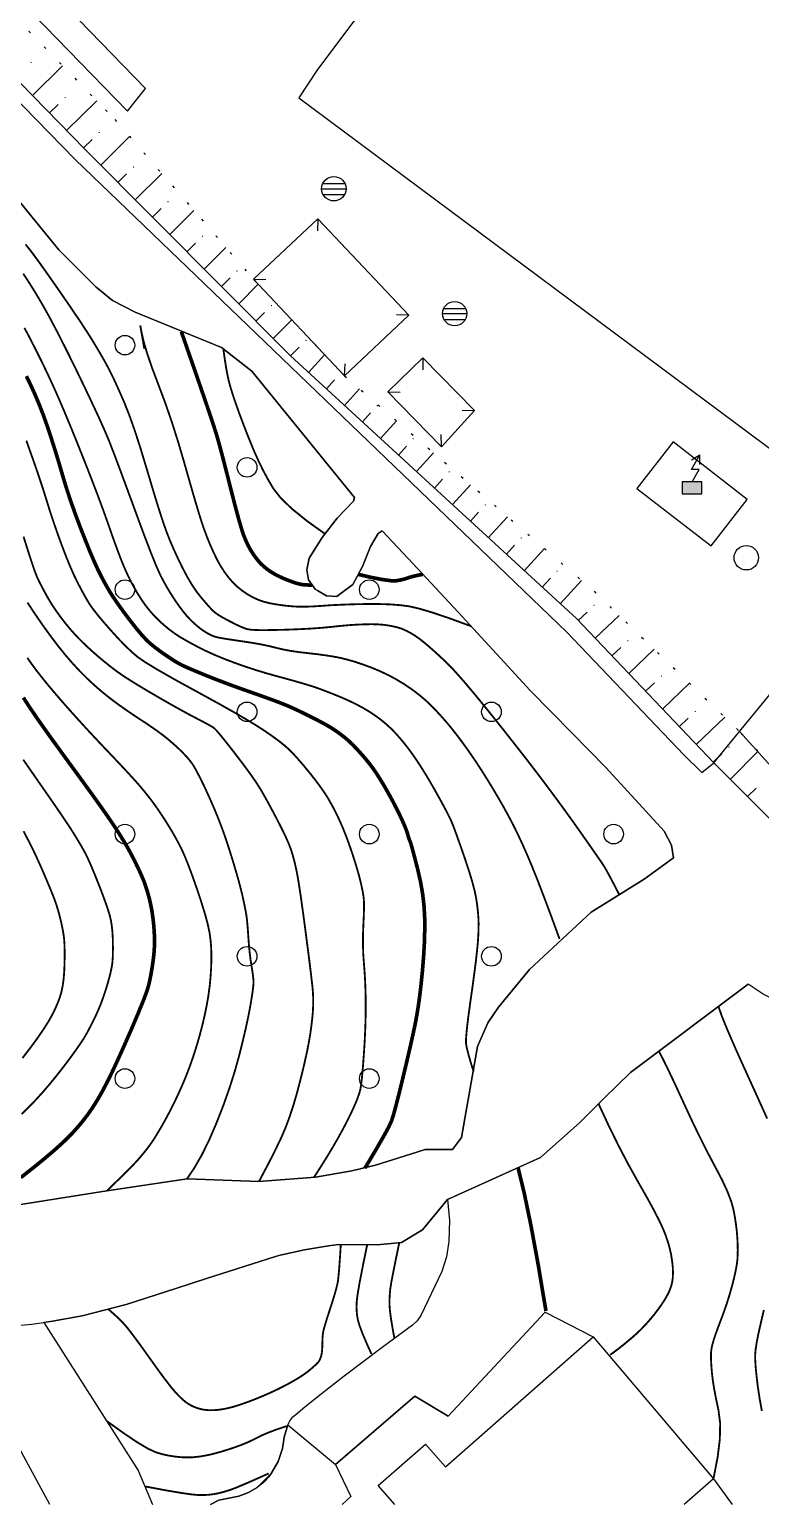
# Model space of a CAD drawing. Extents: x 396500 to 398250, y 1005980 to 1008200.
# Drawn here: x 396556.8 to 396586.7, y 1006600 to 1006660.3 of the extents above; entities that cross this region are included whole.
import ezdxf

# ---------------------------------------------------------------- set-up
doc = ezdxf.new("R2010")
doc.units = 0
doc.header["$LTSCALE"] = 0.5
doc.linetypes.add('X4', pattern=[1.6, 0, -1.6])
doc.layers.get('0').update_dxf_attribs({"linetype": 'CONTINUOUS'})
doc.layers.add('ASSIST', color=7, linetype='CONTINUOUS', plot=False)
for name, color, linetype in [('DGX', 2, 'CONTINUOUS'), ('DMTZ', 3, 'CONTINUOUS'), ('GXYZ', 2, 'CONTINUOUS'), ('JMD', 6, 'CONTINUOUS'), ('ZBTZ', 3, 'CONTINUOUS')]:
    doc.layers.add(name, color=color, linetype=linetype)
doc.linetypes.add('10412', pattern='A,2,[158,AAA.SHX,S=1,R=0,X=0,Y=0],2,[151,AAA.SHX,S=1,R=0,X=0,Y=3],1e-12', length=4)
doc.linetypes.add('10421', pattern='A,2,[150,AAA.SHX,S=1,R=0,X=0,Y=1],1e-11', length=2)
doc.linetypes.add('10422', pattern='A,2,[150,AAA.SHX,S=1,R=0,X=0,Y=1],2,[177,AAA.SHX,S=1,R=0,X=0,Y=0.8],1e-09', length=4)
doc.linetypes.add('1161', pattern='A,0,[149,AAA.SHX,S=0.15,R=0,X=0,Y=0],-1.6', length=1.6)
doc.linetypes.add('444', pattern='A,4.5,[145,AAA.SHX,S=1,R=0,X=0,Y=1],4.5,-0.5,[146,AAA.SHX,S=1,R=0,X=0,Y=0],-0.5', length=10)

# ---------------------------------------------------------------- blocks, each defined once
blk = doc.blocks.new('*U88')
at = {"linetype": 'Continuous'}
for points in [[(0.8, 1), (-0.8, 1), (0.8, 0)], [(-0.8, 0), (0.8, 0), (-0.8, 1)], [(0.8, 0), (-0.8, 0), (0, 0)]]:
    blk.add_solid(points, dxfattribs=at)
blk = doc.blocks.new('gc129')
at = {"linetype": 'Continuous', "flags": 128}
for points in [[(-0.05, 2), (0.64, 3.2)], [(-0.05, 2.8), (0.64, 3.2)], [(0.64, 2.4), (0.64, 3.2)], [(0.58, 2), (-0.05, 2)], [(0, 1), (0.58, 2)], [(-0.8, 0), (0, 0), (0.8, 0), (0.8, 1), (-0.8, 1), (-0.8, 0)]]:
    blk.add_lwpolyline(points, dxfattribs=at)
at = {"linetype": 'Continuous'}
blk.add_blockref('*U88', (0, 0), dxfattribs=at)
blk = doc.blocks.new('gc188')
blk.add_circle((0, 0), 1)
blk = doc.blocks.new('gc053')
for p, q in [((-1, 0), (1, 0)), ((-0.9, 0.43), (0.9, 0.43)), ((-0.88, -0.47), (0.88, -0.47))]:
    blk.add_line(p, q)
blk.add_circle((0, 0), 1)
blk = doc.blocks.new('gc326')
blk.add_circle((0, 0), 0.8)
blk = doc.blocks.new('GC200')
at = {"linetype": 'Continuous', "const_width": 0.2, "flags": 128}
blk.add_lwpolyline([(-0.1, 0, 1), (0.1, 0, 1)], format="xyb", close=True, dxfattribs=at)

msp = doc.modelspace()

# ---------------------------------------------------------------- linework, layer by layer
at = {"layer": 'ASSIST', "linetype": 'X4'}
msp.add_lwpolyline([(396500, 1006699.34), (396501.896, 1006698.033), (396508.976, 1006693.783), (396525.671, 1006684.12), (396538.75, 1006676.549), (396547.996, 1006669.293), (396560.321, 1006656.653), (396566.026, 1006650.083), (396569.724, 1006646.164), (396579.931, 1006637.354), (396585.956, 1006631.554), (396588.942, 1006628.367), (396590.271, 1006626.548), (396612.892, 1006611.339), (396616.805, 1006608.503)], dxfattribs=at)
at = {"layer": 'ASSIST', "linetype": '1161'}
msp.add_lwpolyline([(396556.036, 1006612.198), (396559.991, 1006612.833), (396563.275, 1006613.327), (396566.215, 1006613.211), (396568.536, 1006613.395), (396570.014, 1006613.645), (396570.986, 1006613.88), (396572.415, 1006614.336), (396573.018, 1006614.528), (396574.134, 1006614.528), (396574.504, 1006615.016), (396575.164, 1006618.735), (396575.581, 1006619.699), (396576.018, 1006620.35), (396577.295, 1006621.888), (396579.814, 1006624.236), (396581.985, 1006625.575), (396583.177, 1006626.451), (396583.106, 1006626.975), (396582.796, 1006627.547), (396580.411, 1006630.142), (396579.021, 1006631.563), (396577.323, 1006633.298), (396576.257, 1006634.454), (396574.365, 1006636.507), (396572.317, 1006638.698), (396571.264, 1006639.824), (396571.101, 1006639.716), (396570.786, 1006639.191), (396570.45, 1006638.37), (396570.063, 1006637.634), (396569.524, 1006637.239), (396569.398, 1006637.147), (396568.98, 1006637.172), (396568.61, 1006637.382), (396568.51, 1006637.438), (396568.238, 1006637.824), (396568.173, 1006638.232), (396568.274, 1006638.716), (396568.801, 1006639.557), (396569.411, 1006640.347), (396570.088, 1006641.041), (396570.121, 1006641.19), (396565.924, 1006646.364), (396564.689, 1006647.326), (396561.149, 1006648.772), (396560.225, 1006649.25), (396559.534, 1006649.815), (396558.027, 1006651.328), (396555.846, 1006653.997)], dxfattribs=at)
at = {"layer": 'ASSIST', "linetype": '1161', "flags": 128}
for points in [[(396591.992, 1006600), (396592.885, 1006600.627), (396595.912, 1006604.544), (396595.413, 1006604.843), (396595.808, 1006605.731), (396597.037, 1006608.63), (396602.503, 1006606.172), (396602.843, 1006607.174), (396614.996, 1006604.078), (396611.089, 1006606.567), (396597.886, 1006614.313), (396590.379, 1006619.082), (396589.862, 1006619.35), (396589.009, 1006619.723), (396588.299, 1006620.154), (396587.446, 1006620.584), (396586.848, 1006620.871), (396586.243, 1006621.279), (396581.428, 1006617.677), (396580.351, 1006616.627), (396579.346, 1006615.623), (396577.737, 1006614.19), (396573.931, 1006612.48), (396572.904, 1006611.232), (396572.052, 1006610.721), (396571.057, 1006610.625), (396569.474, 1006610.64), (396569.063, 1006610.579), (396568.077, 1006610.416), (396567.084, 1006610.203), (396566.887, 1006610.141), (396564.074, 1006609.251), (396562.812, 1006608.841), (396560.785, 1006608.179), (396558.976, 1006607.718), (396557.763, 1006607.5), (396557.418, 1006607.448), (396561.278, 1006601.387), (396561.855, 1006600.005), (396561.858, 1006600)], [(396564.233, 1006600), (396564.237, 1006600.005), (396564.577, 1006600.179), (396565.389, 1006600.338), (396565.788, 1006600.485), (396566.149, 1006600.697), (396566.718, 1006601.268), (396566.998, 1006601.759), (396567.18, 1006602.295), (396567.252, 1006602.752), (396567.398, 1006603.26), (396569.349, 1006601.639), (396572.601, 1006604.425), (396573.967, 1006603.609), (396577.936, 1006607.872), (396579.892, 1006606.863), (396584.816, 1006601.052), (396585.588, 1006600)]]:
    msp.add_lwpolyline(points, dxfattribs=at)
at = {"layer": 'DGX', "linetype": 'Continuous', "const_width": 0.075}
for points, elevation in [([(396556.663, 1006651.547), (396556.868, 1006651.289), (396557.064, 1006651.029), (396557.334, 1006650.655), (396557.677, 1006650.17), (396558.095, 1006649.571), (396558.518, 1006648.957), (396558.879, 1006648.422), (396559.178, 1006647.968), (396559.414, 1006647.595), (396559.608, 1006647.272), (396559.783, 1006646.973), (396559.939, 1006646.698), (396560.074, 1006646.446), (396560.208, 1006646.178), (396560.359, 1006645.858), (396560.527, 1006645.485), (396560.712, 1006645.059), (396560.915, 1006644.546), (396561.138, 1006643.916), (396561.38, 1006643.166), (396561.642, 1006642.298), (396561.896, 1006641.445), (396562.112, 1006640.743), (396562.291, 1006640.191), (396562.432, 1006639.79), (396562.564, 1006639.455), (396562.715, 1006639.102), (396562.884, 1006638.732), (396563.072, 1006638.344), (396563.269, 1006637.969), (396563.465, 1006637.636), (396563.659, 1006637.346), (396563.852, 1006637.098), (396564.027, 1006636.894), (396564.168, 1006636.734), (396564.274, 1006636.618), (396564.346, 1006636.547), (396564.405, 1006636.497), (396564.472, 1006636.446), (396564.548, 1006636.394), (396564.632, 1006636.341), (396564.732, 1006636.283), (396564.855, 1006636.215), (396565.003, 1006636.137), (396565.175, 1006636.049), (396565.348, 1006635.963), (396565.502, 1006635.894), (396565.636, 1006635.84), (396565.751, 1006635.802), (396565.921, 1006635.779), (396566.223, 1006635.767), (396566.657, 1006635.768), (396567.222, 1006635.78), (396567.82, 1006635.802), (396568.348, 1006635.829), (396568.807, 1006635.862), (396569.196, 1006635.9), (396569.546, 1006635.938), (396569.885, 1006635.968), (396570.214, 1006635.99), (396570.532, 1006636.003), (396570.829, 1006636.008), (396571.096, 1006636.001), (396571.332, 1006635.983), (396571.537, 1006635.953), (396571.715, 1006635.918), (396571.867, 1006635.882), (396571.994, 1006635.846), (396572.095, 1006635.809), (396572.187, 1006635.769), (396572.284, 1006635.722), (396572.385, 1006635.669), (396572.492, 1006635.608), (396572.606, 1006635.537), (396572.732, 1006635.449), (396572.869, 1006635.346), (396573.018, 1006635.226), (396573.186, 1006635.084), (396573.382, 1006634.911), (396573.605, 1006634.708), (396573.855, 1006634.475), (396574.165, 1006634.16), (396574.566, 1006633.711), (396575.058, 1006633.129), (396575.642, 1006632.414), (396576.247, 1006631.656), (396576.804, 1006630.949), (396577.315, 1006630.292), (396577.778, 1006629.686), (396578.211, 1006629.109), (396578.63, 1006628.54), (396579.036, 1006627.979), (396579.427, 1006627.426), (396579.773, 1006626.933), (396580.039, 1006626.55), (396580.226, 1006626.279), (396580.334, 1006626.118), (396580.423, 1006625.967), (396580.556, 1006625.726), (396580.732, 1006625.394), (396580.95, 1006624.972)], 26), ([(396578.519, 1006623.134), (396578.17, 1006624.086), (396577.863, 1006624.904), (396577.599, 1006625.588), (396577.378, 1006626.138), (396577.18, 1006626.604), (396576.988, 1006627.037), (396576.802, 1006627.435), (396576.622, 1006627.799), (396576.436, 1006628.153), (396576.235, 1006628.52), (396576.017, 1006628.9), (396575.784, 1006629.293), (396575.548, 1006629.679), (396575.321, 1006630.038), (396575.104, 1006630.37), (396574.898, 1006630.675), (396574.697, 1006630.96), (396574.499, 1006631.232), (396574.303, 1006631.49), (396574.11, 1006631.736), (396573.913, 1006631.974), (396573.707, 1006632.21), (396573.492, 1006632.444), (396573.267, 1006632.676), (396573.026, 1006632.905), (396572.763, 1006633.126), (396572.478, 1006633.34), (396572.172, 1006633.548), (396571.85, 1006633.744), (396571.517, 1006633.923), (396571.173, 1006634.086), (396570.82, 1006634.233), (396570.472, 1006634.361), (396570.148, 1006634.469), (396569.847, 1006634.557), (396569.568, 1006634.625), (396569.284, 1006634.681), (396568.965, 1006634.732), (396568.611, 1006634.78), (396568.222, 1006634.824), (396567.835, 1006634.869), (396567.486, 1006634.921), (396567.176, 1006634.981), (396566.903, 1006635.047), (396566.627, 1006635.115), (396566.306, 1006635.182), (396565.941, 1006635.246), (396565.53, 1006635.309), (396565.138, 1006635.366), (396564.83, 1006635.414), (396564.604, 1006635.453), (396564.461, 1006635.483), (396564.354, 1006635.518), (396564.238, 1006635.569), (396564.111, 1006635.636), (396563.975, 1006635.72), (396563.833, 1006635.818), (396563.691, 1006635.93), (396563.549, 1006636.055), (396563.406, 1006636.194), (396563.258, 1006636.353), (396563.103, 1006636.542), (396562.94, 1006636.759), (396562.769, 1006637.006), (396562.599, 1006637.269), (396562.44, 1006637.534), (396562.292, 1006637.802), (396562.155, 1006638.073), (396561.993, 1006638.439), (396561.77, 1006638.994), (396561.486, 1006639.738), (396561.142, 1006640.671), (396560.794, 1006641.618), (396560.502, 1006642.404), (396560.267, 1006643.029), (396560.087, 1006643.492), (396559.894, 1006643.951), (396559.62, 1006644.559), (396559.264, 1006645.319), (396558.827, 1006646.228), (396558.375, 1006647.148), (396557.976, 1006647.936), (396557.628, 1006648.594), (396557.332, 1006649.121), (396557.068, 1006649.565), (396556.813, 1006649.975), (396556.568, 1006650.35)], 26.5), ([(396575.003, 1006617.701), (396574.878, 1006618.102), (396574.785, 1006618.428), (396574.723, 1006618.679), (396574.692, 1006618.854), (396574.692, 1006619.063), (396574.721, 1006619.415), (396574.779, 1006619.911), (396574.867, 1006620.55), (396574.961, 1006621.214), (396575.038, 1006621.784), (396575.099, 1006622.26), (396575.142, 1006622.643), (396575.173, 1006622.966), (396575.193, 1006623.262), (396575.204, 1006623.53), (396575.206, 1006623.772), (396575.197, 1006624.007), (396575.178, 1006624.253), (396575.148, 1006624.513), (396575.109, 1006624.785), (396575.045, 1006625.099), (396574.943, 1006625.486), (396574.804, 1006625.944), (396574.627, 1006626.475), (396574.447, 1006626.991), (396574.299, 1006627.403), (396574.185, 1006627.713), (396574.103, 1006627.921), (396574.013, 1006628.116), (396573.871, 1006628.393), (396573.679, 1006628.749), (396573.436, 1006629.186), (396573.174, 1006629.642), (396572.923, 1006630.055), (396572.684, 1006630.424), (396572.457, 1006630.75), (396572.238, 1006631.041), (396572.026, 1006631.302), (396571.821, 1006631.535), (396571.621, 1006631.739), (396571.419, 1006631.925), (396571.205, 1006632.101), (396570.979, 1006632.268), (396570.742, 1006632.426), (396570.485, 1006632.579), (396570.202, 1006632.731), (396569.891, 1006632.881), (396569.553, 1006633.029), (396569.215, 1006633.167), (396568.905, 1006633.288), (396568.621, 1006633.392), (396568.365, 1006633.478), (396568.095, 1006633.561), (396567.773, 1006633.655), (396567.397, 1006633.76), (396566.969, 1006633.877), (396566.517, 1006634.003), (396566.073, 1006634.138), (396565.637, 1006634.281), (396565.208, 1006634.433), (396564.796, 1006634.59), (396564.411, 1006634.749), (396564.052, 1006634.912), (396563.721, 1006635.077), (396563.425, 1006635.235), (396563.174, 1006635.375), (396562.968, 1006635.497), (396562.806, 1006635.602), (396562.666, 1006635.702), (396562.524, 1006635.811), (396562.381, 1006635.928), (396562.236, 1006636.054), (396562.092, 1006636.188), (396561.952, 1006636.33), (396561.815, 1006636.48), (396561.682, 1006636.639), (396561.548, 1006636.813), (396561.41, 1006637.012), (396561.269, 1006637.235), (396561.124, 1006637.482), (396560.981, 1006637.745), (396560.847, 1006638.015), (396560.72, 1006638.293), (396560.601, 1006638.579), (396560.48, 1006638.894), (396560.344, 1006639.261), (396560.193, 1006639.681), (396560.029, 1006640.152), (396559.838, 1006640.687), (396559.612, 1006641.297), (396559.35, 1006641.981), (396559.052, 1006642.741), (396558.749, 1006643.498), (396558.473, 1006644.175), (396558.223, 1006644.773), (396558.001, 1006645.292), (396557.786, 1006645.773), (396557.561, 1006646.257), (396557.326, 1006646.746), (396557.081, 1006647.239), (396556.84, 1006647.71), (396556.614, 1006648.133)], 27), ([(396556.695, 1006643.516), (396556.955, 1006642.79), (396557.177, 1006642.148), (396557.363, 1006641.59), (396557.512, 1006641.116), (396557.648, 1006640.677), (396557.797, 1006640.224), (396557.958, 1006639.758), (396558.131, 1006639.279), (396558.307, 1006638.817), (396558.476, 1006638.401), (396558.638, 1006638.033), (396558.794, 1006637.712), (396558.94, 1006637.432), (396559.073, 1006637.187), (396559.193, 1006636.978), (396559.3, 1006636.804), (396559.429, 1006636.622), (396559.614, 1006636.387), (396559.855, 1006636.099), (396560.153, 1006635.758), (396560.465, 1006635.415), (396560.75, 1006635.121), (396561.007, 1006634.876), (396561.236, 1006634.679), (396561.548, 1006634.462), (396562.054, 1006634.154), (396562.755, 1006633.754), (396563.65, 1006633.263), (396564.565, 1006632.762), (396565.328, 1006632.332), (396565.937, 1006631.972), (396566.393, 1006631.683), (396566.744, 1006631.442), (396567.042, 1006631.224), (396567.284, 1006631.03), (396567.472, 1006630.86), (396567.643, 1006630.684), (396567.835, 1006630.471), (396568.049, 1006630.222), (396568.284, 1006629.937), (396568.516, 1006629.644), (396568.718, 1006629.373), (396568.892, 1006629.124), (396569.037, 1006628.897), (396569.166, 1006628.674), (396569.292, 1006628.44), (396569.416, 1006628.193), (396569.537, 1006627.935), (396569.656, 1006627.659), (396569.776, 1006627.36), (396569.895, 1006627.037), (396570.015, 1006626.69), (396570.126, 1006626.349), (396570.221, 1006626.043), (396570.299, 1006625.771), (396570.361, 1006625.533), (396570.409, 1006625.324), (396570.449, 1006625.135), (396570.48, 1006624.969), (396570.502, 1006624.824), (396570.514, 1006624.654), (396570.516, 1006624.412), (396570.508, 1006624.099), (396570.49, 1006623.715), (396570.474, 1006623.301), (396570.472, 1006622.897), (396570.485, 1006622.505), (396570.513, 1006622.123), (396570.543, 1006621.736), (396570.566, 1006621.327), (396570.58, 1006620.896), (396570.585, 1006620.443), (396570.582, 1006619.966), (396570.568, 1006619.466), (396570.543, 1006618.942), (396570.508, 1006618.394), (396570.47, 1006617.886), (396570.434, 1006617.484), (396570.4, 1006617.188), (396570.37, 1006616.997), (396570.33, 1006616.842), (396570.267, 1006616.657), (396570.181, 1006616.441), (396570.072, 1006616.193), (396569.943, 1006615.92), (396569.797, 1006615.627), (396569.632, 1006615.315), (396569.45, 1006614.984), (396569.246, 1006614.629), (396569.014, 1006614.244), (396568.756, 1006613.83), (396568.471, 1006613.386)], 28), ([(396556.581, 1006639.592), (396556.835, 1006638.785), (396557.02, 1006638.232), (396557.135, 1006637.933), (396557.222, 1006637.752), (396557.324, 1006637.552), (396557.44, 1006637.334), (396557.572, 1006637.096), (396557.723, 1006636.844), (396557.897, 1006636.58), (396558.095, 1006636.304), (396558.316, 1006636.018), (396558.563, 1006635.724), (396558.838, 1006635.428), (396559.141, 1006635.13), (396559.471, 1006634.83), (396559.805, 1006634.545), (396560.116, 1006634.293), (396560.404, 1006634.075), (396560.669, 1006633.89), (396560.951, 1006633.709), (396561.29, 1006633.5), (396561.686, 1006633.263), (396562.139, 1006632.999), (396562.596, 1006632.737), (396563.005, 1006632.508), (396563.365, 1006632.312), (396563.677, 1006632.148), (396563.936, 1006632.013), (396564.138, 1006631.904), (396564.285, 1006631.821), (396564.374, 1006631.763), (396564.476, 1006631.663), (396564.656, 1006631.451), (396564.916, 1006631.129), (396565.254, 1006630.695), (396565.602, 1006630.238), (396565.89, 1006629.845), (396566.117, 1006629.515), (396566.285, 1006629.25), (396566.43, 1006628.998), (396566.592, 1006628.707), (396566.769, 1006628.378), (396566.964, 1006628.01), (396567.149, 1006627.647), (396567.302, 1006627.33), (396567.423, 1006627.06), (396567.51, 1006626.836), (396567.58, 1006626.624), (396567.646, 1006626.387), (396567.71, 1006626.126), (396567.771, 1006625.84), (396567.839, 1006625.455), (396567.924, 1006624.897), (396568.027, 1006624.166), (396568.147, 1006623.262), (396568.261, 1006622.376), (396568.345, 1006621.701), (396568.399, 1006621.236), (396568.423, 1006620.981), (396568.431, 1006620.828), (396568.435, 1006620.667), (396568.435, 1006620.499), (396568.431, 1006620.323), (396568.42, 1006620.123), (396568.398, 1006619.882), (396568.365, 1006619.602), (396568.321, 1006619.28), (396568.259, 1006618.907), (396568.172, 1006618.469), (396568.06, 1006617.968), (396567.922, 1006617.403), (396567.772, 1006616.832), (396567.621, 1006616.315), (396567.468, 1006615.852), (396567.316, 1006615.441), (396567.132, 1006615.014), (396566.887, 1006614.5), (396566.581, 1006613.899), (396566.215, 1006613.211)], 28.5), ([(396556.742, 1006636.894), (396557.023, 1006636.467), (396557.343, 1006636.002), (396557.676, 1006635.539), (396557.996, 1006635.117), (396558.303, 1006634.736), (396558.597, 1006634.397), (396558.887, 1006634.085), (396559.182, 1006633.79), (396559.482, 1006633.51), (396559.787, 1006633.246), (396560.111, 1006632.986), (396560.469, 1006632.719), (396560.86, 1006632.444), (396561.285, 1006632.16), (396561.696, 1006631.889), (396562.044, 1006631.647), (396562.331, 1006631.435), (396562.555, 1006631.253), (396562.739, 1006631.092), (396562.904, 1006630.941), (396563.051, 1006630.8), (396563.178, 1006630.669), (396563.29, 1006630.547), (396563.388, 1006630.43), (396563.472, 1006630.319), (396563.542, 1006630.214), (396563.615, 1006630.088), (396563.708, 1006629.914), (396563.821, 1006629.693), (396563.953, 1006629.424), (396564.095, 1006629.123), (396564.238, 1006628.806), (396564.382, 1006628.473), (396564.527, 1006628.124), (396564.674, 1006627.747), (396564.824, 1006627.331), (396564.976, 1006626.876), (396565.131, 1006626.382), (396565.274, 1006625.901), (396565.392, 1006625.487), (396565.484, 1006625.139), (396565.551, 1006624.858), (396565.601, 1006624.626), (396565.642, 1006624.424), (396565.675, 1006624.253), (396565.7, 1006624.113), (396565.721, 1006623.962), (396565.741, 1006623.76), (396565.762, 1006623.507), (396565.782, 1006623.203), (396565.806, 1006622.883), (396565.835, 1006622.583), (396565.869, 1006622.304), (396565.909, 1006622.046), (396565.947, 1006621.815), (396565.973, 1006621.622), (396565.989, 1006621.466), (396565.994, 1006621.346), (396565.985, 1006621.208), (396565.959, 1006620.998), (396565.916, 1006620.714), (396565.856, 1006620.357), (396565.775, 1006619.934), (396565.67, 1006619.45), (396565.542, 1006618.906), (396565.389, 1006618.302), (396565.208, 1006617.656), (396564.995, 1006616.989), (396564.75, 1006616.3), (396564.472, 1006615.59), (396564.177, 1006614.907), (396563.879, 1006614.303), (396563.578, 1006613.776), (396563.275, 1006613.327)], 29), ([(396556.736, 1006634.632), (396556.922, 1006634.369), (396557.122, 1006634.099), (396557.338, 1006633.824), (396557.574, 1006633.533), (396557.839, 1006633.218), (396558.132, 1006632.877), (396558.454, 1006632.511), (396558.807, 1006632.118), (396559.194, 1006631.695), (396559.616, 1006631.243), (396560.073, 1006630.76), (396560.509, 1006630.301), (396560.866, 1006629.919), (396561.146, 1006629.613), (396561.348, 1006629.383), (396561.507, 1006629.193), (396561.658, 1006629.006), (396561.801, 1006628.821), (396561.936, 1006628.639), (396562.07, 1006628.45), (396562.21, 1006628.242), (396562.358, 1006628.016), (396562.511, 1006627.772), (396562.663, 1006627.522), (396562.805, 1006627.274), (396562.936, 1006627.03), (396563.058, 1006626.789), (396563.184, 1006626.509), (396563.331, 1006626.143), (396563.498, 1006625.694), (396563.686, 1006625.16), (396563.865, 1006624.619), (396564.009, 1006624.149), (396564.117, 1006623.751), (396564.188, 1006623.423), (396564.233, 1006623.115), (396564.261, 1006622.777), (396564.27, 1006622.408), (396564.262, 1006622.008), (396564.237, 1006621.594), (396564.197, 1006621.184), (396564.141, 1006620.777), (396564.07, 1006620.373), (396563.985, 1006619.967), (396563.887, 1006619.555), (396563.776, 1006619.137), (396563.651, 1006618.713), (396563.516, 1006618.292), (396563.371, 1006617.883), (396563.218, 1006617.486), (396563.055, 1006617.101), (396562.886, 1006616.729), (396562.715, 1006616.372), (396562.541, 1006616.03), (396562.364, 1006615.702), (396562.194, 1006615.402), (396562.04, 1006615.143), (396561.903, 1006614.924), (396561.782, 1006614.747), (396561.665, 1006614.588), (396561.54, 1006614.428), (396561.406, 1006614.265), (396561.263, 1006614.099), (396561.074, 1006613.895), (396560.798, 1006613.616), (396560.437, 1006613.262), (396559.991, 1006612.833)], 29.5), ([(396556.569, 1006630.467), (396557.117, 1006629.676), (396557.654, 1006628.906), (396558.084, 1006628.282), (396558.405, 1006627.805), (396558.619, 1006627.475), (396558.771, 1006627.228), (396558.905, 1006627.002), (396559.022, 1006626.798), (396559.121, 1006626.615), (396559.225, 1006626.402), (396559.355, 1006626.107), (396559.511, 1006625.731), (396559.694, 1006625.273), (396559.869, 1006624.813), (396560.006, 1006624.428), (396560.102, 1006624.12), (396560.158, 1006623.889), (396560.191, 1006623.686), (396560.215, 1006623.466), (396560.231, 1006623.228), (396560.238, 1006622.972), (396560.24, 1006622.724), (396560.237, 1006622.511), (396560.23, 1006622.331), (396560.219, 1006622.184), (396560.2, 1006622.045), (396560.171, 1006621.886), (396560.13, 1006621.707), (396560.079, 1006621.508), (396560.02, 1006621.298), (396559.956, 1006621.088), (396559.887, 1006620.876), (396559.813, 1006620.664), (396559.733, 1006620.448), (396559.642, 1006620.229), (396559.541, 1006620.005), (396559.431, 1006619.777), (396559.322, 1006619.563), (396559.226, 1006619.378), (396559.142, 1006619.225), (396559.07, 1006619.101), (396558.989, 1006618.973), (396558.875, 1006618.805), (396558.729, 1006618.597), (396558.551, 1006618.349), (396558.348, 1006618.076), (396558.13, 1006617.791), (396557.896, 1006617.496), (396557.645, 1006617.19), (396557.381, 1006616.88), (396557.103, 1006616.573), (396556.812, 1006616.27), (396556.507, 1006615.969)], 30.5), ([(396556.582, 1006627.538), (396556.843, 1006627.039), (396557.084, 1006626.545), (396557.305, 1006626.056), (396557.497, 1006625.609), (396557.654, 1006625.237), (396557.774, 1006624.942), (396557.859, 1006624.722), (396557.924, 1006624.534), (396557.986, 1006624.335), (396558.045, 1006624.125), (396558.101, 1006623.903), (396558.151, 1006623.683), (396558.191, 1006623.481), (396558.221, 1006623.297), (396558.242, 1006623.129), (396558.254, 1006622.947), (396558.261, 1006622.718), (396558.263, 1006622.443), (396558.259, 1006622.122), (396558.246, 1006621.794), (396558.222, 1006621.496), (396558.186, 1006621.23), (396558.139, 1006620.996), (396558.075, 1006620.771), (396557.989, 1006620.536), (396557.883, 1006620.289), (396557.755, 1006620.031), (396557.595, 1006619.747), (396557.39, 1006619.425), (396557.141, 1006619.063), (396556.847, 1006618.662), (396556.536, 1006618.262)], 31)]:
    msp.add_lwpolyline(points, dxfattribs=dict(at, elevation=elevation))
at = {"layer": 'DGX', "linetype": 'Continuous', "const_width": 0.075, "flags": 128}
for points in [[(396561.525, 1006647.27), (396561.421, 1006647.865), (396561.365, 1006648.185), (396561.358, 1006648.231), (396561.399, 1006648.001), (396561.492, 1006647.588), (396561.64, 1006647.084), (396561.843, 1006646.49), (396562.101, 1006645.804), (396562.383, 1006645.054), (396562.655, 1006644.265), (396562.917, 1006643.438), (396563.171, 1006642.572), (396563.402, 1006641.759), (396563.596, 1006641.089), (396563.753, 1006640.563), (396563.873, 1006640.179), (396563.98, 1006639.869), (396564.096, 1006639.559), (396564.222, 1006639.25), (396564.358, 1006638.943), (396564.502, 1006638.648), (396564.653, 1006638.378), (396564.811, 1006638.134), (396564.976, 1006637.914), (396565.15, 1006637.716), (396565.338, 1006637.535), (396565.539, 1006637.373), (396565.753, 1006637.228), (396565.974, 1006637.104), (396566.197, 1006637.003), (396566.423, 1006636.924), (396566.65, 1006636.868), (396566.879, 1006636.827), (396567.109, 1006636.791), (396567.341, 1006636.762), (396567.574, 1006636.739), (396567.825, 1006636.725), (396568.108, 1006636.724), (396568.425, 1006636.735), (396568.774, 1006636.758), (396569.163, 1006636.785), (396569.596, 1006636.806), (396570.074, 1006636.823), (396570.597, 1006636.834), (396571.116, 1006636.834), (396571.583, 1006636.819), (396571.998, 1006636.787), (396572.361, 1006636.74), (396572.772, 1006636.647), (396573.332, 1006636.481), (396574.042, 1006636.24), (396574.902, 1006635.925)], [(396585.024, 1006620.367), (396585.158, 1006619.983), (396585.399, 1006619.392), (396585.746, 1006618.593), (396586.201, 1006617.586), (396586.659, 1006616.58), (396587.017, 1006615.784)], [(396584.816, 1006601.052), (396584.988, 1006601.921), (396585.08, 1006602.678), (396585.092, 1006603.323), (396585.024, 1006603.856), (396584.927, 1006604.31), (396584.849, 1006604.715), (396584.792, 1006605.073), (396584.756, 1006605.383), (396584.734, 1006605.652), (396584.721, 1006605.888), (396584.717, 1006606.091), (396584.722, 1006606.261), (396584.751, 1006606.448), (396584.818, 1006606.7), (396584.924, 1006607.018), (396585.067, 1006607.403), (396585.222, 1006607.812), (396585.359, 1006608.205), (396585.478, 1006608.583), (396585.58, 1006608.944), (396585.663, 1006609.276), (396585.728, 1006609.565), (396585.772, 1006609.81), (396585.798, 1006610.012), (396585.81, 1006610.203), (396585.813, 1006610.418), (396585.808, 1006610.655), (396585.795, 1006610.915), (396585.773, 1006611.19), (396585.738, 1006611.475), (396585.692, 1006611.768), (396585.635, 1006612.071), (396585.542, 1006612.408), (396585.389, 1006612.806), (396585.177, 1006613.264), (396584.905, 1006613.784), (396584.598, 1006614.361), (396584.277, 1006614.995), (396583.944, 1006615.684), (396583.598, 1006616.429), (396583.27, 1006617.141), (396582.992, 1006617.73), (396582.763, 1006618.197), (396582.584, 1006618.541)], [(396580.592, 1006606.118), (396580.906, 1006606.353), (396581.187, 1006606.575), (396581.437, 1006606.783), (396581.656, 1006606.976), (396581.855, 1006607.167), (396582.046, 1006607.366), (396582.229, 1006607.572), (396582.405, 1006607.786), (396582.567, 1006607.999), (396582.71, 1006608.201), (396582.833, 1006608.392), (396582.937, 1006608.574), (396583.022, 1006608.75), (396583.086, 1006608.929), (396583.131, 1006609.109), (396583.155, 1006609.29), (396583.162, 1006609.483), (396583.154, 1006609.695), (396583.131, 1006609.928), (396583.092, 1006610.18), (396583.037, 1006610.446), (396582.961, 1006610.719), (396582.867, 1006610.998), (396582.753, 1006611.284), (396582.595, 1006611.622), (396582.37, 1006612.059), (396582.077, 1006612.593), (396581.717, 1006613.226), (396581.321, 1006613.936), (396580.922, 1006614.7), (396580.52, 1006615.518), (396580.115, 1006616.391)], [(396560.047, 1006607.991), (396560.226, 1006607.837), (396560.392, 1006607.687), (396560.545, 1006607.54), (396560.684, 1006607.395), (396560.849, 1006607.202), (396561.076, 1006606.908), (396561.367, 1006606.514), (396561.72, 1006606.02), (396562.075, 1006605.522), (396562.372, 1006605.12), (396562.61, 1006604.812), (396562.789, 1006604.599), (396562.934, 1006604.446), (396563.069, 1006604.316), (396563.194, 1006604.209), (396563.308, 1006604.127), (396563.42, 1006604.061), (396563.535, 1006604.004), (396563.655, 1006603.956), (396563.778, 1006603.917), (396563.906, 1006603.887), (396564.038, 1006603.868), (396564.176, 1006603.857), (396564.319, 1006603.857), (396564.467, 1006603.865), (396564.618, 1006603.881), (396564.773, 1006603.905), (396564.932, 1006603.937), (396565.105, 1006603.98), (396565.301, 1006604.037), (396565.52, 1006604.109), (396565.762, 1006604.195), (396566.015, 1006604.291), (396566.265, 1006604.392), (396566.514, 1006604.498), (396566.761, 1006604.609), (396567.002, 1006604.724), (396567.233, 1006604.84), (396567.455, 1006604.957), (396567.668, 1006605.076), (396567.867, 1006605.196), (396568.047, 1006605.314), (396568.21, 1006605.433), (396568.354, 1006605.551), (396568.476, 1006605.659), (396568.57, 1006605.746), (396568.635, 1006605.814), (396568.673, 1006605.862), (396568.697, 1006605.905), (396568.72, 1006605.957), (396568.743, 1006606.018), (396568.765, 1006606.088), (396568.784, 1006606.173), (396568.798, 1006606.279), (396568.807, 1006606.405), (396568.811, 1006606.553), (396568.814, 1006606.702), (396568.82, 1006606.834), (396568.83, 1006606.95), (396568.843, 1006607.048), (396568.872, 1006607.178), (396568.932, 1006607.386), (396569.02, 1006607.673), (396569.139, 1006608.039), (396569.258, 1006608.411), (396569.35, 1006608.718), (396569.413, 1006608.96), (396569.448, 1006609.136), (396569.472, 1006609.338), (396569.5, 1006609.656), (396569.531, 1006610.09), (396569.567, 1006610.64)], [(396570.822, 1006606.152), (396570.61, 1006606.626), (396570.447, 1006607.014), (396570.333, 1006607.316), (396570.269, 1006607.533), (396570.236, 1006607.711), (396570.216, 1006607.896), (396570.21, 1006608.089), (396570.216, 1006608.289), (396570.252, 1006608.588), (396570.336, 1006609.078), (396570.468, 1006609.758), (396570.647, 1006610.629)], [(396571.762, 1006606.782), (396571.673, 1006607.274), (396571.609, 1006607.675), (396571.571, 1006607.985), (396571.557, 1006608.203), (396571.559, 1006608.373), (396571.567, 1006608.538), (396571.579, 1006608.699), (396571.596, 1006608.855), (396571.633, 1006609.086), (396571.707, 1006609.473), (396571.816, 1006610.015), (396571.96, 1006610.713)], [(396586.881, 1006607.958), (396586.773, 1006607.493), (396586.671, 1006607.045), (396586.595, 1006606.669), (396586.547, 1006606.367), (396586.526, 1006606.138), (396586.528, 1006605.911), (396586.546, 1006605.616), (396586.582, 1006605.253), (396586.634, 1006604.822), (396586.706, 1006604.34), (396586.8, 1006603.826)], [(396561.579, 1006600.734), (396562.392, 1006600.582), (396563.031, 1006600.474), (396563.496, 1006600.408), (396563.787, 1006600.385), (396563.984, 1006600.388), (396564.167, 1006600.399), (396564.334, 1006600.419), (396564.487, 1006600.446), (396564.633, 1006600.479), (396564.78, 1006600.518), (396564.928, 1006600.562), (396565.077, 1006600.61), (396565.285, 1006600.69), (396565.611, 1006600.827), (396566.055, 1006601.02), (396566.615, 1006601.271)]]:
    msp.add_lwpolyline(points, dxfattribs=at)
at = {"layer": 'DGX', "color": 3, "linetype": 'Continuous', "lineweight": -2, "const_width": 0.15}
for points in [[(396563.04, 1006647.971), (396563.607, 1006646.343), (396564.038, 1006645.093), (396564.333, 1006644.22), (396564.491, 1006643.724), (396564.594, 1006643.36), (396564.721, 1006642.884), (396564.873, 1006642.294), (396565.051, 1006641.592), (396565.227, 1006640.9), (396565.377, 1006640.344), (396565.499, 1006639.923), (396565.594, 1006639.637), (396565.681, 1006639.424), (396565.777, 1006639.22), (396565.884, 1006639.027), (396566.002, 1006638.844), (396566.127, 1006638.674), (396566.259, 1006638.521), (396566.398, 1006638.384), (396566.544, 1006638.263), (396566.7, 1006638.153), (396566.874, 1006638.049), (396567.064, 1006637.952), (396567.27, 1006637.86), (396567.472, 1006637.78), (396567.647, 1006637.717), (396567.795, 1006637.671), (396567.916, 1006637.642), (396568.026, 1006637.625), (396568.142, 1006637.615), (396568.262, 1006637.61), (396568.388, 1006637.612)], [(396572.923, 1006638.049), (396572.722, 1006638.01), (396572.554, 1006637.972), (396572.419, 1006637.936), (396572.318, 1006637.902), (396572.226, 1006637.871), (396572.117, 1006637.841), (396571.991, 1006637.814), (396571.848, 1006637.788), (396571.637, 1006637.786), (396571.306, 1006637.828), (396570.855, 1006637.914), (396570.285, 1006638.044)]]:
    msp.add_lwpolyline(points, dxfattribs=at)
at = {"layer": 'DGX', "linetype": 'Continuous', "const_width": 0.075}
for points in [[(396568.908, 1006639.711), (396568.154, 1006640.252), (396567.552, 1006640.741), (396567.102, 1006641.177), (396566.805, 1006641.559), (396566.59, 1006641.922), (396566.388, 1006642.296), (396566.199, 1006642.682), (396566.022, 1006643.079), (396565.855, 1006643.483), (396565.694, 1006643.885), (396565.54, 1006644.287), (396565.391, 1006644.687), (396565.257, 1006645.065), (396565.145, 1006645.398), (396565.055, 1006645.687), (396564.988, 1006645.93), (396564.932, 1006646.18), (396564.874, 1006646.488), (396564.817, 1006646.852), (396564.758, 1006647.274)], [(396559.988, 1006603.414), (396560.682, 1006602.916), (396561.249, 1006602.537), (396561.689, 1006602.276), (396562.001, 1006602.134), (396562.257, 1006602.058), (396562.53, 1006601.999), (396562.82, 1006601.955), (396563.126, 1006601.927), (396563.458, 1006601.926), (396563.827, 1006601.965), (396564.232, 1006602.043), (396564.675, 1006602.161), (396565.107, 1006602.297), (396565.482, 1006602.431), (396565.799, 1006602.562), (396566.06, 1006602.69), (396566.315, 1006602.819), (396566.617, 1006602.948), (396566.966, 1006603.079), (396567.36, 1006603.211)]]:
    msp.add_lwpolyline(points, dxfattribs=at)
at = {"layer": 'DGX', "color": 3, "linetype": 'Continuous', "lineweight": -2, "const_width": 0.15}
for points, elevation in [([(396556.697, 1006646.156), (396556.884, 1006645.769), (396557.07, 1006645.358), (396557.248, 1006644.933), (396557.416, 1006644.494), (396557.575, 1006644.041), (396557.729, 1006643.575), (396557.881, 1006643.097), (396558.03, 1006642.607), (396558.177, 1006642.104), (396558.333, 1006641.587), (396558.509, 1006641.053), (396558.704, 1006640.502), (396558.918, 1006639.934), (396559.129, 1006639.398), (396559.314, 1006638.944), (396559.473, 1006638.572), (396559.605, 1006638.282), (396559.725, 1006638.038), (396559.847, 1006637.804), (396559.971, 1006637.579), (396560.095, 1006637.363), (396560.241, 1006637.132), (396560.425, 1006636.862), (396560.648, 1006636.552), (396560.91, 1006636.203), (396561.175, 1006635.864), (396561.406, 1006635.587), (396561.605, 1006635.37), (396561.771, 1006635.215), (396561.925, 1006635.089), (396562.087, 1006634.965), (396562.258, 1006634.84), (396562.438, 1006634.716), (396562.611, 1006634.601), (396562.761, 1006634.505), (396562.889, 1006634.427), (396562.994, 1006634.368), (396563.127, 1006634.303), (396563.336, 1006634.21), (396563.622, 1006634.089), (396563.984, 1006633.939), (396564.404, 1006633.771), (396564.864, 1006633.595), (396565.363, 1006633.411), (396565.901, 1006633.221), (396566.414, 1006633.04), (396566.837, 1006632.886), (396567.168, 1006632.76), (396567.409, 1006632.662), (396567.616, 1006632.57), (396567.847, 1006632.462), (396568.1, 1006632.339), (396568.377, 1006632.201), (396568.646, 1006632.064), (396568.874, 1006631.942), (396569.062, 1006631.837), (396569.21, 1006631.747), (396569.34, 1006631.661), (396569.472, 1006631.568), (396569.607, 1006631.467), (396569.745, 1006631.358), (396569.89, 1006631.233), (396570.048, 1006631.083), (396570.218, 1006630.908), (396570.4, 1006630.708), (396570.582, 1006630.498), (396570.748, 1006630.291), (396570.9, 1006630.088), (396571.036, 1006629.889), (396571.166, 1006629.685), (396571.3, 1006629.466), (396571.436, 1006629.232), (396571.575, 1006628.983), (396571.712, 1006628.731), (396571.838, 1006628.487), (396571.955, 1006628.251), (396572.062, 1006628.024), (396572.154, 1006627.818), (396572.224, 1006627.648), (396572.274, 1006627.514), (396572.303, 1006627.417), (396572.322, 1006627.341), (396572.343, 1006627.272), (396572.366, 1006627.209), (396572.391, 1006627.152), (396572.43, 1006627.04), (396572.497, 1006626.808), (396572.59, 1006626.459), (396572.711, 1006625.99), (396572.83, 1006625.469), (396572.918, 1006624.96), (396572.974, 1006624.464), (396573, 1006623.98), (396573.001, 1006623.484), (396572.986, 1006622.953), (396572.953, 1006622.387), (396572.903, 1006621.785), (396572.843, 1006621.195), (396572.778, 1006620.663), (396572.708, 1006620.189), (396572.634, 1006619.774), (396572.545, 1006619.342), (396572.429, 1006618.821), (396572.288, 1006618.209), (396572.121, 1006617.508), (396571.957, 1006616.835), (396571.822, 1006616.309), (396571.719, 1006615.929), (396571.645, 1006615.696), (396571.534, 1006615.455), (396571.315, 1006615.052), (396570.988, 1006614.486), (396570.554, 1006613.757)], 27.5), ([(396556.575, 1006633.007), (396556.818, 1006632.627), (396557.185, 1006632.09), (396557.677, 1006631.396), (396558.294, 1006630.546), (396558.913, 1006629.699), (396559.41, 1006629.013), (396559.785, 1006628.489), (396560.04, 1006628.126), (396560.225, 1006627.853), (396560.395, 1006627.596), (396560.548, 1006627.355), (396560.686, 1006627.131), (396560.814, 1006626.913), (396560.938, 1006626.69), (396561.058, 1006626.462), (396561.175, 1006626.23), (396561.282, 1006626.008), (396561.373, 1006625.811), (396561.448, 1006625.64), (396561.507, 1006625.495), (396561.557, 1006625.357), (396561.606, 1006625.21), (396561.655, 1006625.053), (396561.702, 1006624.886), (396561.747, 1006624.712), (396561.786, 1006624.533), (396561.822, 1006624.351), (396561.853, 1006624.164), (396561.879, 1006623.974), (396561.901, 1006623.785), (396561.918, 1006623.595), (396561.931, 1006623.406), (396561.939, 1006623.221), (396561.942, 1006623.045), (396561.94, 1006622.878), (396561.932, 1006622.721), (396561.92, 1006622.56), (396561.902, 1006622.385), (396561.878, 1006622.196), (396561.848, 1006621.993), (396561.814, 1006621.787), (396561.777, 1006621.589), (396561.738, 1006621.4), (396561.697, 1006621.218), (396561.62, 1006620.972), (396561.475, 1006620.588), (396561.261, 1006620.065), (396560.98, 1006619.404), (396560.679, 1006618.719), (396560.41, 1006618.124), (396560.173, 1006617.618), (396559.966, 1006617.203), (396559.776, 1006616.845), (396559.585, 1006616.516), (396559.394, 1006616.215), (396559.203, 1006615.941), (396559.006, 1006615.686), (396558.799, 1006615.437), (396558.582, 1006615.196), (396558.354, 1006614.962), (396558.092, 1006614.715), (396557.774, 1006614.433), (396557.399, 1006614.116), (396556.967, 1006613.765), (396556.468, 1006613.373)], 30)]:
    msp.add_lwpolyline(points, dxfattribs=dict(at, elevation=elevation))
at = {"layer": 'DGX', "color": 3, "linetype": 'Continuous', "lineweight": -2, "const_width": 0.15, "flags": 128}
msp.add_lwpolyline([(396577.963, 1006607.913), (396577.646, 1006609.802), (396577.349, 1006611.41), (396577.074, 1006612.735), (396576.82, 1006613.778)], dxfattribs=at)
at = {"layer": 'DMTZ', "linetype": 'Continuous'}
for p, q in [((396556.942, 1006657.639), (396558.181, 1006658.847)), ((396557.64, 1006656.923), (396557.998, 1006657.272)), ((396558.339, 1006656.207), (396559.577, 1006657.415)), ((396559.037, 1006655.491), (396559.395, 1006655.84)), ((396559.742, 1006654.782), (396560.923, 1006655.958)), ((396560.447, 1006654.073), (396560.801, 1006654.426)), ((396561.153, 1006653.364), (396562.238, 1006654.445)), ((396561.858, 1006652.656), (396562.213, 1006653.009)), ((396562.564, 1006651.947), (396563.552, 1006652.931)), ((396563.269, 1006651.239), (396563.624, 1006651.591)), ((396563.975, 1006650.53), (396564.867, 1006651.418)), ((396564.681, 1006649.821), (396565.035, 1006650.174)), ((396565.386, 1006649.113), (396566.188, 1006649.911)), ((396566.092, 1006648.404), (396566.446, 1006648.757)), ((396566.797, 1006647.695), (396567.561, 1006648.456)), ((396567.503, 1006646.987), (396567.857, 1006647.34)), ((396568.239, 1006646.31), (396568.904, 1006647.033)), ((396568.976, 1006645.634), (396569.314, 1006646.002)), ((396569.712, 1006644.957), (396570.336, 1006645.636)), ((396570.449, 1006644.281), (396570.787, 1006644.649)), ((396571.185, 1006643.605), (396571.85, 1006644.329)), ((396571.922, 1006642.928), (396572.26, 1006643.296)), ((396572.658, 1006642.252), (396573.365, 1006643.021)), ((396573.395, 1006641.575), (396573.733, 1006641.943)), ((396574.131, 1006640.899), (396574.88, 1006641.714)), ((396574.868, 1006640.222), (396575.206, 1006640.591)), ((396575.604, 1006639.546), (396576.395, 1006640.406)), ((396576.341, 1006638.869), (396576.679, 1006639.238)), ((396577.077, 1006638.193), (396577.909, 1006639.099)), ((396577.814, 1006637.517), (396578.152, 1006637.885)), ((396578.55, 1006636.84), (396579.424, 1006637.791)), ((396579.282, 1006636.159), (396579.644, 1006636.503)), ((396579.972, 1006635.435), (396580.953, 1006636.37)), ((396580.662, 1006634.711), (396581.024, 1006635.056)), ((396581.352, 1006633.987), (396582.395, 1006634.982)), ((396582.041, 1006633.263), (396582.403, 1006633.608)), ((396582.731, 1006632.539), (396583.838, 1006633.593)), ((396583.421, 1006631.815), (396583.783, 1006632.16)), ((396584.111, 1006631.091), (396585.28, 1006632.205)), ((396584.801, 1006630.367), (396585.163, 1006630.712)), ((396585.508, 1006629.66), (396586.654, 1006630.809)), ((396586.216, 1006628.954), (396586.569, 1006629.307))]:
    msp.add_line(p, q, dxfattribs=at)
at = {"layer": 'DMTZ', "linetype": '10422'}
msp.add_lwpolyline([(396500, 1006700.065), (396502.214, 1006698.543), (396509.274, 1006694.548), (396539.089, 1006677.047), (396548.396, 1006669.741), (396551.167, 1006666.934), (396560.83, 1006656.994), (396561.571, 1006657.924), (396552.013, 1006667.762), (396549.185, 1006670.626), (396539.762, 1006678.022), (396502.035, 1006700.763), (396500.56, 1006702.164), (396500, 1006701.597)], dxfattribs=at)
at = {"layer": 'DMTZ', "linetype": 'Continuous'}
msp.add_lwpolyline([(396500, 1006697.237), (396500.978, 1006696.565), (396508.491, 1006692.472), (396537.774, 1006675.116), (396546.841, 1006667.999), (396559.1, 1006655.426), (396567.504, 1006646.986), (396579.206, 1006636.238), (396584.833, 1006630.334), (396587.631, 1006627.541), (396589.844, 1006624.854), (396615.604, 1006606.691)], dxfattribs=at)
at = {"layer": 'DMTZ', "linetype": '10421'}
for points in [[(396555.846, 1006653.997), (396558.027, 1006651.328), (396559.534, 1006649.815), (396560.225, 1006649.25), (396561.149, 1006648.772), (396564.689, 1006647.326), (396565.924, 1006646.364), (396570.121, 1006641.19), (396570.088, 1006641.041), (396569.411, 1006640.347), (396568.801, 1006639.557), (396568.274, 1006638.716), (396568.173, 1006638.232), (396568.238, 1006637.824), (396568.51, 1006637.438), (396568.61, 1006637.382), (396568.98, 1006637.172), (396569.398, 1006637.147), (396569.524, 1006637.239), (396570.063, 1006637.634), (396570.45, 1006638.37), (396570.786, 1006639.191), (396571.101, 1006639.716), (396571.264, 1006639.824), (396572.317, 1006638.698), (396574.365, 1006636.507), (396576.257, 1006634.454), (396577.323, 1006633.298), (396579.021, 1006631.563), (396580.411, 1006630.142), (396582.796, 1006627.547), (396583.106, 1006626.975), (396583.177, 1006626.451), (396581.985, 1006625.575), (396579.814, 1006624.236), (396577.295, 1006621.888), (396576.018, 1006620.35), (396575.581, 1006619.699), (396575.164, 1006618.735)], [(396556.008, 1006607.293), (396556.917, 1006607.372), (396557.763, 1006607.5), (396558.976, 1006607.718), (396560.785, 1006608.179), (396562.812, 1006608.841), (396564.074, 1006609.251), (396566.887, 1006610.141), (396567.084, 1006610.203), (396568.077, 1006610.416), (396569.063, 1006610.579), (396569.474, 1006610.64), (396571.057, 1006610.625), (396572.052, 1006610.721), (396572.904, 1006611.232), (396573.931, 1006612.48), (396577.737, 1006614.19), (396579.346, 1006615.623), (396580.351, 1006616.627), (396581.428, 1006617.677), (396586.243, 1006621.279)], [(396575.164, 1006618.735), (396574.504, 1006615.016), (396574.134, 1006614.528), (396573.018, 1006614.528), (396572.415, 1006614.336), (396570.986, 1006613.88), (396570.014, 1006613.645), (396568.536, 1006613.395), (396566.215, 1006613.211), (396563.275, 1006613.327), (396559.991, 1006612.833), (396556.036, 1006612.198)]]:
    msp.add_lwpolyline(points, dxfattribs=at)
at = {"layer": 'DMTZ', "linetype": '10412', "lineweight": 0, "elevation": -27.346}
for points in [[(396586.243, 1006621.279), (396586.848, 1006620.871), (396587.446, 1006620.584), (396588.299, 1006620.154), (396589.009, 1006619.723), (396589.862, 1006619.35), (396590.379, 1006619.082), (396597.886, 1006614.313), (396611.089, 1006606.567), (396614.996, 1006604.078)], [(396561.855, 1006600.005), (396561.278, 1006601.387), (396557.418, 1006607.448)]]:
    msp.add_lwpolyline(points, dxfattribs=at)
at = {"layer": 'DMTZ', "linetype": '10422', "elevation": -27.346, "flags": 128}
msp.add_lwpolyline([(396573.931, 1006612.48), (396574.011, 1006611.621), (396573.992, 1006610.759), (396573.892, 1006610.13), (396573.697, 1006609.525), (396572.847, 1006607.736), (396572.696, 1006607.516), (396572.503, 1006607.331), (396571.259, 1006606.418), (396569.71, 1006605.25), (396568.767, 1006604.518), (396568.091, 1006603.975), (396567.722, 1006603.667, 0.199732), (396567.398, 1006603.26), (396567.252, 1006602.752), (396567.18, 1006602.295), (396566.998, 1006601.759), (396566.718, 1006601.268, -0.084943), (396566.149, 1006600.697), (396565.788, 1006600.485), (396565.389, 1006600.338), (396564.577, 1006600.179), (396564.237, 1006600.005)], format="xyb", dxfattribs=at)
at = {"layer": 'DMTZ', "linetype": '10421', "elevation": -27.346}
msp.add_lwpolyline([(396577.936, 1006607.872), (396573.967, 1006603.609), (396572.601, 1006604.425), (396569.349, 1006601.639), (396569.983, 1006600.326), (396569.625, 1006600)], dxfattribs=at)
at = {"layer": 'DMTZ', "linetype": '10412', "flags": 128}
for points in [[(396561.858, 1006600), (396561.855, 1006600.005)], [(396564.237, 1006600.005), (396564.233, 1006600)]]:
    msp.add_lwpolyline(points, dxfattribs=at)
at = {"layer": 'GXYZ', "linetype": 'Continuous', "elevation": 20.063, "flags": 128}
msp.add_lwpolyline([(396581.677, 1006641.557), (396584.719, 1006639.209), (396586.199, 1006641.108), (396583.168, 1006643.47)], close=True, dxfattribs=at)
at = {"layer": 'JMD', "linetype": 'Continuous'}
for p, q in [((396568.622, 1006652.595), (396568.607, 1006652.095)), ((396565.995, 1006650.116), (396566.495, 1006650.102)), ((396572.351, 1006648.643), (396571.851, 1006648.658)), ((396569.724, 1006646.164), (396569.738, 1006646.664)), ((396572.924, 1006646.907), (396572.918, 1006646.407)), ((396571.497, 1006645.512), (396571.997, 1006645.506)), ((396575.037, 1006644.746), (396574.537, 1006644.737)), ((396573.689, 1006643.27), (396573.68, 1006643.77))]:
    msp.add_line(p, q, dxfattribs=at)
at = {"layer": 'JMD', "linetype": '444', "elevation": 20.411, "flags": 128}
msp.add_lwpolyline([(396500, 1006696.614), (396508.18, 1006691.812), (396537.445, 1006674.634), (396546.452, 1006667.563), (396558.688, 1006655.014), (396578.819, 1006635.676), (396583.606, 1006630.67), (396584.345, 1006629.94), (396584.833, 1006630.334), (396588.937, 1006635.342)], dxfattribs=at)
at = {"layer": 'JMD', "linetype": 'Continuous', "flags": 128}
msp.add_lwpolyline([(396593.166, 1006661.492), (396578.734, 1006672.228), (396577.916, 1006671.129), (396577.745, 1006671.256), (396576.326, 1006669.349), (396570.563, 1006673.634), (396566.634, 1006668.357), (396572.539, 1006663.952), (396568.587, 1006658.655), (396567.851, 1006657.546), (396588.19, 1006642.399)], dxfattribs=at)
for points, elevation in [([(396572.351, 1006648.643), (396568.622, 1006652.595), (396565.995, 1006650.116), (396569.724, 1006646.164)], 20.671), ([(396573.689, 1006643.27), (396575.037, 1006644.746), (396572.924, 1006646.907), (396571.497, 1006645.512)], 19.927)]:
    msp.add_lwpolyline(points, close=True, dxfattribs=dict(at, elevation=elevation))
at = {"layer": 'JMD', "linetype": 'Continuous', "elevation": -27.346, "flags": 128}
msp.add_lwpolyline([(396571.773, 1006600), (396571.095, 1006600.771), (396573.032, 1006602.473), (396573.847, 1006601.547), (396579.892, 1006606.863), (396584.816, 1006601.052), (396583.619, 1006600)], dxfattribs=at)
at = {"layer": 'JMD', "linetype": 'Continuous', "elevation": -27.346}
msp.add_lwpolyline([(396557.656, 1006600), (396555.329, 1006604.281), (396547.468, 1006600)], dxfattribs=at)
at = {"layer": 'ZBTZ', "linetype": '1161', "flags": 128}
msp.add_lwpolyline([(396585.902, 1006631.603), (396590.445, 1006626.584), (396613.122, 1006611.638), (396619.554, 1006607.037), (396632.042, 1006602.471)], dxfattribs=at)
at = {"layer": 'ZBTZ', "linetype": '1161', "elevation": 26.5, "flags": 128}
msp.add_lwpolyline([(396584.816, 1006601.052), (396585.588, 1006600)], dxfattribs=at)

# ---------------------------------------------------------------- block references
at = {"layer": 'DMTZ', "linetype": 'Continuous', "xscale": 0.125, "yscale": 0.125}
for p in [(396556.889, 1006658.983), (396558.285, 1006657.551), (396559.681, 1006656.119), (396561.085, 1006654.708), (396562.496, 1006653.291), (396563.907, 1006651.874), (396565.318, 1006650.456), (396566.73, 1006649.039), (396568.141, 1006647.622), (396569.585, 1006646.297), (396571.058, 1006644.944), (396572.531, 1006643.591), (396574.004, 1006642.238), (396575.477, 1006640.885), (396576.95, 1006639.532), (396578.423, 1006638.179), (396579.933, 1006636.779), (396581.313, 1006635.332), (396582.693, 1006633.884), (396584.073, 1006632.436), (396585.453, 1006630.988)]:
    msp.add_blockref('GC200', p, dxfattribs=at)
at = {"layer": 'GXYZ', "linetype": 'Continuous', "xscale": 0.5, "yscale": 0.5}
for name, p in [('gc053', (396569.282, 1006653.821, 19.89)), ('gc053', (396574.227, 1006648.711, 19.863)), ('gc129', (396583.941, 1006641.336)), ('gc188', (396586.162, 1006638.726, 19.765))]:
    msp.add_blockref(name, p, dxfattribs=at)
at = {"layer": 'ZBTZ', "linetype": 'Continuous', "xscale": 0.5, "yscale": 0.5}
for p in [(396560.731, 1006647.423), (396565.731, 1006642.423), (396560.731, 1006637.423), (396570.731, 1006637.423), (396565.731, 1006632.423), (396575.731, 1006632.423), (396560.731, 1006627.423), (396570.731, 1006627.423), (396580.731, 1006627.423), (396565.731, 1006622.423), (396575.731, 1006622.423), (396560.731, 1006617.423), (396570.731, 1006617.423)]:
    msp.add_blockref('gc326', p, dxfattribs=at)

doc.saveas('drawing.dxf')
